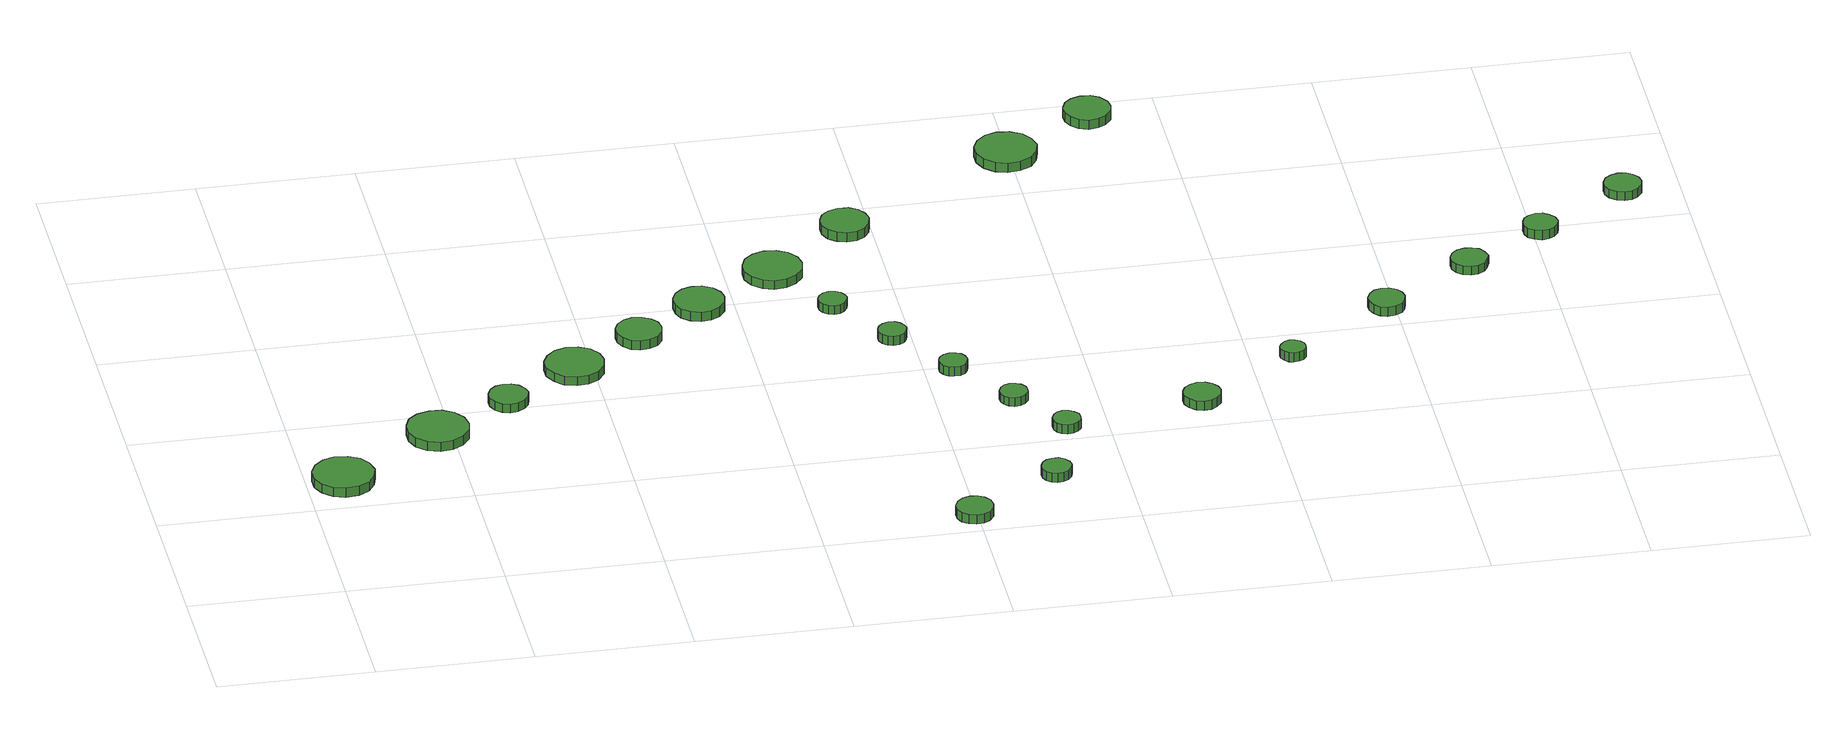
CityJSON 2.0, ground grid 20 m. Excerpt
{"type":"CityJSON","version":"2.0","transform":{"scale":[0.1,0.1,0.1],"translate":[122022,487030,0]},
"CityObjects":{
"tree1":{"type":"SolitaryVegetationObject","attributes":{"function":"something"},"geometry":[{"type":"MultiSurface","lod":"1","boundaries":[[[0,1,2,3,4,5,6,7,8,9,10,11,12,13,14]],[[15,16,17,18,19,20,21,22,23,24,25,26,27,28,29]],[[0,29,28,1]],[[1,28,27,2]],[[2,27,26,3]],[[3,26,25,4]],[[4,25,24,5]],[[5,24,23,6]],[[6,23,22,7]],[[7,22,21,8]],[[8,21,20,9]],[[9,20,19,10]],[[10,19,18,11]],[[11,18,17,12]],[[12,17,16,13]],[[13,16,15,14]],[[14,15,29,0]]]}]},
"tree2":{"type":"SolitaryVegetationObject","attributes":{"function":"something"},"geometry":[{"type":"MultiSurface","lod":"1","boundaries":[[[30,31,32,33,34,35,36,37,38,39,40,41,42,43,44]],[[45,46,47,48,49,50,51,52,53,54,55,56,57,58,59]],[[30,59,58,31]],[[31,58,57,32]],[[32,57,56,33]],[[33,56,55,34]],[[34,55,54,35]],[[35,54,53,36]],[[36,53,52,37]],[[37,52,51,38]],[[38,51,50,39]],[[39,50,49,40]],[[40,49,48,41]],[[41,48,47,42]],[[42,47,46,43]],[[43,46,45,44]],[[44,45,59,30]]]}]},
"tree3":{"type":"SolitaryVegetationObject","attributes":{"function":"something"},"geometry":[{"type":"MultiSurface","lod":"1","boundaries":[[[60,61,62,63,64,65,66,67,68,69,70,71,72,73,74]],[[75,76,77,78,79,80,81,82,83,84,85,86,87,88,89]],[[60,89,88,61]],[[61,88,87,62]],[[62,87,86,63]],[[63,86,85,64]],[[64,85,84,65]],[[65,84,83,66]],[[66,83,82,67]],[[67,82,81,68]],[[68,81,80,69]],[[69,80,79,70]],[[70,79,78,71]],[[71,78,77,72]],[[72,77,76,73]],[[73,76,75,74]],[[74,75,89,60]]]}]},
"tree4":{"type":"SolitaryVegetationObject","attributes":{"function":"something"},"geometry":[{"type":"MultiSurface","lod":"1","boundaries":[[[90,91,92,93,94,95,96,97,98,99,100,101,102,103,104]],[[105,106,107,108,109,110,111,112,113,114,115,116,117,118,119]],[[90,119,118,91]],[[91,118,117,92]],[[92,117,116,93]],[[93,116,115,94]],[[94,115,114,95]],[[95,114,113,96]],[[96,113,112,97]],[[97,112,111,98]],[[98,111,110,99]],[[99,110,109,100]],[[100,109,108,101]],[[101,108,107,102]],[[102,107,106,103]],[[103,106,105,104]],[[104,105,119,90]]]}]},
"tree5":{"type":"SolitaryVegetationObject","attributes":{"function":"something"},"geometry":[{"type":"MultiSurface","lod":"1","boundaries":[[[120,121,122,123,124,125,126,127,128,129,130,131,132,133,134]],[[135,136,137,138,139,140,141,142,143,144,145,146,147,148,149]],[[120,149,148,121]],[[121,148,147,122]],[[122,147,146,123]],[[123,146,145,124]],[[124,145,144,125]],[[125,144,143,126]],[[126,143,142,127]],[[127,142,141,128]],[[128,141,140,129]],[[129,140,139,130]],[[130,139,138,131]],[[131,138,137,132]],[[132,137,136,133]],[[133,136,135,134]],[[134,135,149,120]]]}]},
"tree6":{"type":"SolitaryVegetationObject","attributes":{"function":"something"},"geometry":[{"type":"MultiSurface","lod":"1","boundaries":[[[150,151,152,153,154,155,156,157,158,159,160,161,162,163,164]],[[165,166,167,168,169,170,171,172,173,174,175,176,177,178,179]],[[150,179,178,151]],[[151,178,177,152]],[[152,177,176,153]],[[153,176,175,154]],[[154,175,174,155]],[[155,174,173,156]],[[156,173,172,157]],[[157,172,171,158]],[[158,171,170,159]],[[159,170,169,160]],[[160,169,168,161]],[[161,168,167,162]],[[162,167,166,163]],[[163,166,165,164]],[[164,165,179,150]]]}]},
"tree7":{"type":"SolitaryVegetationObject","attributes":{"function":"something"},"geometry":[{"type":"MultiSurface","lod":"1","boundaries":[[[180,181,182,183,184,185,186,187,188,189,190,191,192,193,194]],[[195,196,197,198,199,200,201,202,203,204,205,206,207,208,209]],[[180,209,208,181]],[[181,208,207,182]],[[182,207,206,183]],[[183,206,205,184]],[[184,205,204,185]],[[185,204,203,186]],[[186,203,202,187]],[[187,202,201,188]],[[188,201,200,189]],[[189,200,199,190]],[[190,199,198,191]],[[191,198,197,192]],[[192,197,196,193]],[[193,196,195,194]],[[194,195,209,180]]]}]},
"tree8":{"type":"SolitaryVegetationObject","attributes":{"function":"something"},"geometry":[{"type":"MultiSurface","lod":"1","boundaries":[[[210,211,212,213,214,215,216,217,218,219,220,221,222,223,224]],[[225,226,227,228,229,230,231,232,233,234,235,236,237,238,239]],[[210,239,238,211]],[[211,238,237,212]],[[212,237,236,213]],[[213,236,235,214]],[[214,235,234,215]],[[215,234,233,216]],[[216,233,232,217]],[[217,232,231,218]],[[218,231,230,219]],[[219,230,229,220]],[[220,229,228,221]],[[221,228,227,222]],[[222,227,226,223]],[[223,226,225,224]],[[224,225,239,210]]]}]},
"tree9":{"type":"SolitaryVegetationObject","attributes":{"function":"something"},"geometry":[{"type":"MultiSurface","lod":"1","boundaries":[[[240,241,242,243,244,245,246,247,248,249,250,251,252,253,254]],[[255,256,257,258,259,260,261,262,263,264,265,266,267,268,269]],[[240,269,268,241]],[[241,268,267,242]],[[242,267,266,243]],[[243,266,265,244]],[[244,265,264,245]],[[245,264,263,246]],[[246,263,262,247]],[[247,262,261,248]],[[248,261,260,249]],[[249,260,259,250]],[[250,259,258,251]],[[251,258,257,252]],[[252,257,256,253]],[[253,256,255,254]],[[254,255,269,240]]]}]},
"tree10":{"type":"SolitaryVegetationObject","attributes":{"function":"something"},"geometry":[{"type":"MultiSurface","lod":"1","boundaries":[[[270,271,272,273,274,275,276,277,278,279,280,281,282,283,284]],[[285,286,287,288,289,290,291,292,293,294,295,296,297,298,299]],[[270,299,298,271]],[[271,298,297,272]],[[272,297,296,273]],[[273,296,295,274]],[[274,295,294,275]],[[275,294,293,276]],[[276,293,292,277]],[[277,292,291,278]],[[278,291,290,279]],[[279,290,289,280]],[[280,289,288,281]],[[281,288,287,282]],[[282,287,286,283]],[[283,286,285,284]],[[284,285,299,270]]]}]},
"tree11":{"type":"SolitaryVegetationObject","attributes":{"function":"something"},"geometry":[{"type":"MultiSurface","lod":"1","boundaries":[[[300,301,302,303,304,305,306,307,308,309,310,311,312,313,314]],[[315,316,317,318,319,320,321,322,323,324,325,326,327,328,329]],[[300,329,328,301]],[[301,328,327,302]],[[302,327,326,303]],[[303,326,325,304]],[[304,325,324,305]],[[305,324,323,306]],[[306,323,322,307]],[[307,322,321,308]],[[308,321,320,309]],[[309,320,319,310]],[[310,319,318,311]],[[311,318,317,312]],[[312,317,316,313]],[[313,316,315,314]],[[314,315,329,300]]]}]},
"tree12":{"type":"SolitaryVegetationObject","attributes":{"function":"something"},"geometry":[{"type":"MultiSurface","lod":"1","boundaries":[[[330,331,332,333,334,335,336,337,338,339,340,341,342,343,344]],[[345,346,347,348,349,350,351,352,353,354,355,356,357,358,359]],[[330,359,358,331]],[[331,358,357,332]],[[332,357,356,333]],[[333,356,355,334]],[[334,355,354,335]],[[335,354,353,336]],[[336,353,352,337]],[[337,352,351,338]],[[338,351,350,339]],[[339,350,349,340]],[[340,349,348,341]],[[341,348,347,342]],[[342,347,346,343]],[[343,346,345,344]],[[344,345,359,330]]]}]},
"tree13":{"type":"SolitaryVegetationObject","attributes":{"function":"something"},"geometry":[{"type":"MultiSurface","lod":"1","boundaries":[[[360,361,362,363,364,365,366,367,368,369,370,371,372,373,374]],[[375,376,377,378,379,380,381,382,383,384,385,386,387,388,389]],[[360,389,388,361]],[[361,388,387,362]],[[362,387,386,363]],[[363,386,385,364]],[[364,385,384,365]],[[365,384,383,366]],[[366,383,382,367]],[[367,382,381,368]],[[368,381,380,369]],[[369,380,379,370]],[[370,379,378,371]],[[371,378,377,372]],[[372,377,376,373]],[[373,376,375,374]],[[374,375,389,360]]]}]},
"tree14":{"type":"SolitaryVegetationObject","attributes":{"function":"something"},"geometry":[{"type":"MultiSurface","lod":"1","boundaries":[[[390,391,392,393,394,395,396,397,398,399,400,401,402,403,404]],[[405,406,407,408,409,410,411,412,413,414,415,416,417,418,419]],[[390,419,418,391]],[[391,418,417,392]],[[392,417,416,393]],[[393,416,415,394]],[[394,415,414,395]],[[395,414,413,396]],[[396,413,412,397]],[[397,412,411,398]],[[398,411,410,399]],[[399,410,409,400]],[[400,409,408,401]],[[401,408,407,402]],[[402,407,406,403]],[[403,406,405,404]],[[404,405,419,390]]]}]},
"tree15":{"type":"SolitaryVegetationObject","attributes":{"function":"something"},"geometry":[{"type":"MultiSurface","lod":"1","boundaries":[[[420,421,422,423,424,425,426,427,428,429,430,431,432,433,434]],[[435,436,437,438,439,440,441,442,443,444,445,446,447,448,449]],[[420,449,448,421]],[[421,448,447,422]],[[422,447,446,423]],[[423,446,445,424]],[[424,445,444,425]],[[425,444,443,426]],[[426,443,442,427]],[[427,442,441,428]],[[428,441,440,429]],[[429,440,439,430]],[[430,439,438,431]],[[431,438,437,432]],[[432,437,436,433]],[[433,436,435,434]],[[434,435,449,420]]]}]},
"tree16":{"type":"SolitaryVegetationObject","attributes":{"function":"something"},"geometry":[{"type":"MultiSurface","lod":"1","boundaries":[[[450,451,452,453,454,455,456,457,458,459,460,461,462,463,464]],[[465,466,467,468,469,470,471,472,473,474,475,476,477,478,479]],[[450,479,478,451]],[[451,478,477,452]],[[452,477,476,453]],[[453,476,475,454]],[[454,475,474,455]],[[455,474,473,456]],[[456,473,472,457]],[[457,472,471,458]],[[458,471,470,459]],[[459,470,469,460]],[[460,469,468,461]],[[461,468,467,462]],[[462,467,466,463]],[[463,466,465,464]],[[464,465,479,450]]]}]},
"tree17":{"type":"SolitaryVegetationObject","attributes":{"function":"something"},"geometry":[{"type":"MultiSurface","lod":"1","boundaries":[[[480,481,482,483,484,485,486,487,488,489,490,491,492,493,494]],[[495,496,497,498,499,500,501,502,503,504,505,506,507,508,509]],[[480,509,508,481]],[[481,508,507,482]],[[482,507,506,483]],[[483,506,505,484]],[[484,505,504,485]],[[485,504,503,486]],[[486,503,502,487]],[[487,502,501,488]],[[488,501,500,489]],[[489,500,499,490]],[[490,499,498,491]],[[491,498,497,492]],[[492,497,496,493]],[[493,496,495,494]],[[494,495,509,480]]]}]},
"tree18":{"type":"SolitaryVegetationObject","attributes":{"function":"something"},"geometry":[{"type":"MultiSurface","lod":"1","boundaries":[[[510,511,512,513,514,515,516,517,518,519,520,521,522,523,524]],[[525,526,527,528,529,530,531,532,533,534,535,536,537,538,539]],[[510,539,538,511]],[[511,538,537,512]],[[512,537,536,513]],[[513,536,535,514]],[[514,535,534,515]],[[515,534,533,516]],[[516,533,532,517]],[[517,532,531,518]],[[518,531,530,519]],[[519,530,529,520]],[[520,529,528,521]],[[521,528,527,522]],[[522,527,526,523]],[[523,526,525,524]],[[524,525,539,510]]]}]},
"tree19":{"type":"SolitaryVegetationObject","attributes":{"function":"something"},"geometry":[{"type":"MultiSurface","lod":"1","boundaries":[[[540,541,542,543,544,545,546,547,548,549,550,551,552,553,554]],[[555,556,557,558,559,560,561,562,563,564,565,566,567,568,569]],[[540,569,568,541]],[[541,568,567,542]],[[542,567,566,543]],[[543,566,565,544]],[[544,565,564,545]],[[545,564,563,546]],[[546,563,562,547]],[[547,562,561,548]],[[548,561,560,549]],[[549,560,559,550]],[[550,559,558,551]],[[551,558,557,552]],[[552,557,556,553]],[[553,556,555,554]],[[554,555,569,540]]]}]},
"tree20":{"type":"SolitaryVegetationObject","attributes":{"function":"something"},"geometry":[{"type":"MultiSurface","lod":"1","boundaries":[[[570,571,572,573,574,575,576,577,578,579,580,581,582,583,584]],[[585,586,587,588,589,590,591,592,593,594,595,596,597,598,599]],[[570,599,598,571]],[[571,598,597,572]],[[572,597,596,573]],[[573,596,595,574]],[[574,595,594,575]],[[575,594,593,576]],[[576,593,592,577]],[[577,592,591,578]],[[578,591,590,579]],[[579,590,589,580]],[[580,589,588,581]],[[581,588,587,582]],[[582,587,586,583]],[[583,586,585,584]],[[584,585,599,570]]]}]},
"tree21":{"type":"SolitaryVegetationObject","attributes":{"function":"something"},"geometry":[{"type":"MultiSurface","lod":"1","boundaries":[[[600,601,602,603,604,605,606,607,608,609,610,611,612,613,614]],[[615,616,617,618,619,620,621,622,623,624,625,626,627,628,629]],[[600,629,628,601]],[[601,628,627,602]],[[602,627,626,603]],[[603,626,625,604]],[[604,625,624,605]],[[605,624,623,606]],[[606,623,622,607]],[[607,622,621,608]],[[608,621,620,609]],[[609,620,619,610]],[[610,619,618,611]],[[611,618,617,612]],[[612,617,616,613]],[[613,616,615,614]],[[614,615,629,600]]]}]},
"tree22":{"type":"SolitaryVegetationObject","attributes":{"function":"something"},"geometry":[{"type":"MultiSurface","lod":"1","boundaries":[[[630,631,632,633,634,635,636,637,638,639,640,641,642,643,644]],[[645,646,647,648,649,650,651,652,653,654,655,656,657,658,659]],[[630,659,658,631]],[[631,658,657,632]],[[632,657,656,633]],[[633,656,655,634]],[[634,655,654,635]],[[635,654,653,636]],[[636,653,652,637]],[[637,652,651,638]],[[638,651,650,639]],[[639,650,649,640]],[[640,649,648,641]],[[641,648,647,642]],[[642,647,646,643]],[[643,646,645,644]],[[644,645,659,630]]]}]},
"tree23":{"type":"SolitaryVegetationObject","attributes":{"function":"something"},"geometry":[{"type":"MultiSurface","lod":"1","boundaries":[[[660,661,662,663,664,665,666,667,668,669,670,671,672,673,674]],[[675,676,677,678,679,680,681,682,683,684,685,686,687,688,689]],[[660,689,688,661]],[[661,688,687,662]],[[662,687,686,663]],[[663,686,685,664]],[[664,685,684,665]],[[665,684,683,666]],[[666,683,682,667]],[[667,682,681,668]],[[668,681,680,669]],[[669,680,679,670]],[[670,679,678,671]],[[671,678,677,672]],[[672,677,676,673]],[[673,676,675,674]],[[674,675,689,660]]]}]}
},
"vertices":[
[86,263,16],[82,279,16],[73,292,16],[59,300,16],[42,302,16],[27,297,16],[15,286,16],[8,271,16],[8,255,16],[15,240,16],[27,229,16],[42,224,16],[59,226,16],[73,234,16],[82,247,16],[82,247,3],[73,234,3],[59,226,3],[42,224,3],[27,229,3],[15,240,3],[8,255,3],[8,271,3],[15,286,3],[27,297,3],[42,302,3],[59,300,3],[73,292,3],[82,279,3],[86,263,3],
[221,353,15],[218,369,15],[208,383,15],[194,391,15],[178,392,15],[162,387,15],[150,377,15],[144,362,15],[144,345,15],[150,330,15],[162,319,15],[178,314,15],[194,316,15],[208,324,15],[218,337,15],[218,337,2],[208,324,2],[194,316,2],[178,314,2],[162,319,2],[150,330,2],[144,345,2],[144,362,2],[150,377,2],[162,387,2],[178,392,2],[194,391,2],[208,383,2],[218,369,2],[221,353,2],
[308,416,14],[305,426,14],[299,435,14],[290,440,14],[280,441,14],[270,438,14],[262,431,14],[258,421,14],[258,411,14],[262,401,14],[270,394,14],[280,391,14],[290,392,14],[299,398,14],[305,406,14],[305,406,2],[299,398,2],[290,392,2],[280,391,2],[270,394,2],[262,401,2],[258,411,2],[258,421,2],[262,431,2],[270,438,2],[280,441,2],[290,440,2],[299,435,2],[305,426,2],[308,416,2],
[414,478,14],[411,493,14],[402,506,14],[388,513,14],[373,515,14],[358,510,14],[347,500,14],[340,486,14],[340,470,14],[347,456,14],[358,445,14],[373,441,14],[388,442,14],[402,450,14],[411,463,14],[411,463,2],[402,450,2],[388,442,2],[373,441,2],[358,445,2],[347,456,2],[340,470,2],[340,486,2],[347,500,2],[358,510,2],[373,515,2],[388,513,2],[402,506,2],[411,493,2],[414,478,2],
[498,541,15],[496,553,15],[489,562,15],[478,568,15],[466,570,15],[455,566,15],[446,558,15],[441,547,15],[441,535,15],[446,524,15],[455,515,15],[466,512,15],[478,513,15],[489,519,15],[496,529,15],[496,529,2],[489,519,2],[478,513,2],[466,512,2],[455,515,2],[446,524,2],[441,535,2],[441,547,2],[446,558,2],[455,566,2],[466,570,2],[478,568,2],[489,562,2],[496,553,2],[498,541,2],
[588,597,16],[585,610,16],[577,621,16],[565,628,16],[552,629,16],[539,625,16],[529,616,16],[524,604,16],[524,590,16],[529,578,16],[539,569,16],[552,565,16],[565,566,16],[577,573,16],[585,584,16],[585,584,3],[577,573,3],[565,566,3],[552,565,3],[539,569,3],[529,578,3],[524,590,3],[524,604,3],[529,616,3],[539,625,3],[552,629,3],[565,628,3],[577,621,3],[585,610,3],[588,597,3],
[819,32,20],[817,42,20],[811,50,20],[803,55,20],[793,56,20],[784,53,20],[776,46,20],[772,37,20],[772,27,20],[776,18,20],[784,12,20],[793,9,20],[803,10,20],[811,15,20],[817,23,20],[817,23,7],[811,15,7],[803,10,7],[793,9,7],[784,12,7],[776,18,7],[772,27,7],[772,37,7],[776,46,7],[784,53,7],[793,56,7],[803,55,7],[811,50,7],[817,42,7],[819,32,7],
[697,661,16],[694,676,16],[684,689,16],[671,696,16],[655,698,16],[641,693,16],[629,683,16],[623,668,16],[623,653,16],[629,639,16],[641,628,16],[655,623,16],[671,625,16],[684,633,16],[694,645,16],[694,645,4],[684,633,4],[671,625,4],[655,623,4],[641,628,4],[629,639,4],[623,653,4],[623,668,4],[629,683,4],[641,693,4],[655,698,4],[671,696,4],[684,689,4],[694,676,4],[697,661,4],
[736,568,16],[734,575,16],[730,581,16],[724,585,16],[716,586,16],[709,584,16],[703,579,16],[700,572,16],[700,564,16],[703,557,16],[709,552,16],[716,550,16],[724,551,16],[730,555,16],[734,561,16],[734,561,4],[730,555,4],[724,551,4],[716,550,4],[709,552,4],[703,557,4],[700,564,4],[700,572,4],[703,579,4],[709,584,4],[716,586,4],[724,585,4],[730,581,4],[734,575,4],[736,568,4],
[794,480,17],[792,487,17],[788,493,17],[782,497,17],[774,498,17],[767,495,17],[761,490,17],[758,483,17],[758,476,17],[761,469,17],[767,464,17],[774,462,17],[782,463,17],[788,466,17],[792,472,17],[792,472,4],[788,466,4],[782,463,4],[774,462,4],[767,464,4],[761,469,4],[758,476,4],[758,483,4],[761,490,4],[767,495,4],[774,498,4],[782,497,4],[788,493,4],[792,487,4],[794,480,4],
[932,109,20],[930,117,20],[925,124,20],[918,128,20],[910,128,20],[903,126,20],[897,121,20],[894,113,20],[894,105,20],[897,98,20],[903,93,20],[910,90,20],[918,91,20],[925,95,20],[930,102,20],[930,102,7],[925,95,7],[918,91,7],[910,90,7],[903,93,7],[897,98,7],[894,105,7],[894,113,7],[897,121,7],[903,126,7],[910,128,7],[918,128,7],[925,124,7],[930,117,7],[932,109,7],
[854,391,17],[852,399,17],[848,405,17],[842,408,17],[834,409,17],[827,407,17],[821,402,17],[818,395,17],[818,388,17],[821,381,17],[827,376,17],[834,374,17],[842,374,17],[848,378,17],[852,384,17],[852,384,4],[848,378,4],[842,374,4],[834,374,4],[827,376,4],[821,381,4],[818,388,4],[818,395,4],[821,402,4],[827,407,4],[834,409,4],[842,408,4],[848,405,4],[852,399,4],[854,391,4],
[913,304,17],[912,311,17],[907,318,17],[901,321,17],[893,322,17],[886,320,17],[881,315,17],[878,308,17],[878,300,17],[881,294,17],[886,289,17],[893,286,17],[901,287,17],[907,291,17],[912,297,17],[912,297,5],[907,291,5],[901,287,5],[893,286,5],[886,289,5],[881,294,5],[878,300,5],[878,308,5],[881,315,5],[886,320,5],[893,322,5],[901,321,5],[907,318,5],[912,311,5],[913,304,5],
[797,745,21],[794,757,21],[787,768,21],[776,774,21],[763,775,21],[751,771,21],[741,763,21],[736,751,21],[736,738,21],[741,726,21],[751,718,21],[763,714,21],[776,715,21],[787,722,21],[794,732,21],[794,732,8],[787,722,8],[776,715,8],[763,714,8],[751,718,8],[741,726,8],[736,738,8],[736,751,8],[741,763,8],[751,771,8],[763,775,8],[776,774,8],[787,768,8],[794,757,8],[797,745,8],
[965,227,17],[964,234,17],[959,240,17],[953,244,17],[945,245,17],[938,243,17],[933,238,17],[930,231,17],[930,223,17],[933,217,17],[938,212,17],[945,209,17],[953,210,17],[959,214,17],[964,220,17],[964,220,4],[959,214,4],[953,210,4],[945,209,4],[938,212,4],[933,217,4],[930,223,4],[930,231,4],[933,238,4],[938,243,4],[945,245,4],[953,244,4],[959,240,4],[964,234,4],[965,227,4],
[1146,254,20],[1144,263,20],[1138,271,20],[1130,276,20],[1120,277,20],[1111,274,20],[1103,268,20],[1099,259,20],[1099,249,20],[1103,240,20],[1111,233,20],[1120,230,20],[1130,231,20],[1138,236,20],[1144,244,20],[1144,244,7],[1138,236,7],[1130,231,7],[1120,230,7],[1111,233,7],[1103,240,7],[1099,249,7],[1099,259,7],[1103,268,7],[1111,274,7],[1120,277,7],[1130,276,7],[1138,271,7],[1144,263,7],[1146,254,7],
[1035,891,16],[1031,907,16],[1022,920,16],[1007,928,16],[991,930,16],[976,925,16],[964,914,16],[957,899,16],[957,883,16],[964,868,16],[976,857,16],[991,852,16],[1007,854,16],[1022,862,16],[1031,875,16],[1031,875,3],[1022,862,3],[1007,854,3],[991,852,3],[976,857,3],[964,868,3],[957,883,3],[957,899,3],[964,914,3],[976,925,3],[991,930,3],[1007,928,3],[1022,920,3],[1031,907,3],[1035,891,3],
[1269,343,19],[1268,349,19],[1264,355,19],[1258,358,19],[1251,359,19],[1245,357,19],[1240,352,19],[1237,346,19],[1237,340,19],[1240,334,19],[1245,329,19],[1251,327,19],[1258,328,19],[1264,331,19],[1268,336,19],[1268,336,6],[1264,331,6],[1258,328,6],[1251,327,6],[1245,329,6],[1240,334,6],[1237,340,6],[1237,346,6],[1240,352,6],[1245,357,6],[1251,359,6],[1258,358,6],[1264,355,6],[1268,349,6],[1269,343,6],
[1142,969,15],[1140,981,15],[1132,992,15],[1122,998,15],[1109,999,15],[1097,995,15],[1088,987,15],[1083,975,15],[1083,963,15],[1088,952,15],[1097,943,15],[1109,939,15],[1122,941,15],[1132,947,15],[1140,957,15],[1140,957,2],[1132,947,2],[1122,941,2],[1109,939,2],[1097,943,2],[1088,952,2],[1083,963,2],[1083,975,2],[1088,987,2],[1097,995,2],[1109,999,2],[1122,998,2],[1132,992,2],[1140,981,2],[1142,969,2],
[1411,436,21],[1409,445,21],[1404,453,21],[1395,458,21],[1385,459,21],[1376,456,21],[1369,449,21],[1365,440,21],[1365,431,21],[1369,422,21],[1376,415,21],[1385,412,21],[1395,413,21],[1404,418,21],[1409,426,21],[1409,426,8],[1404,418,8],[1395,413,8],[1385,412,8],[1376,415,8],[1369,422,8],[1365,431,8],[1365,440,8],[1369,449,8],[1376,456,8],[1385,459,8],[1395,458,8],[1404,453,8],[1409,445,8],[1411,436,8],
[1531,517,19],[1528,527,19],[1523,535,19],[1514,539,19],[1505,540,19],[1495,537,19],[1488,531,19],[1484,522,19],[1484,512,19],[1488,503,19],[1495,497,19],[1505,494,19],[1514,495,19],[1523,500,19],[1528,508,19],[1528,508,7],[1523,500,7],[1514,495,7],[1505,494,7],[1495,497,7],[1488,503,7],[1484,512,7],[1484,522,7],[1488,531,7],[1495,537,7],[1505,540,7],[1514,539,7],[1523,535,7],[1528,527,7],[1531,517,7],
[1631,585,19],[1629,594,19],[1623,601,19],[1616,606,19],[1607,607,19],[1598,604,19],[1591,598,19],[1588,590,19],[1588,581,19],[1591,573,19],[1598,567,19],[1607,564,19],[1616,565,19],[1623,569,19],[1629,577,19],[1629,577,6],[1623,569,6],[1616,565,6],[1607,564,6],[1598,567,6],[1591,573,6],[1588,581,6],[1588,590,6],[1591,598,6],[1598,604,6],[1607,607,6],[1616,606,6],[1623,601,6],[1629,594,6],[1631,585,6],
[1751,665,17],[1749,674,17],[1743,682,17],[1735,687,17],[1725,688,17],[1716,685,17],[1708,679,17],[1704,670,17],[1704,660,17],[1708,651,17],[1716,644,17],[1725,641,17],[1735,642,17],[1743,647,17],[1749,655,17],[1749,655,5],[1743,647,5],[1735,642,5],[1725,641,5],[1716,644,5],[1708,651,5],[1704,660,5],[1704,670,5],[1708,679,5],[1716,685,5],[1725,688,5],[1735,687,5],[1743,682,5],[1749,674,5],[1751,665,5]
]}
